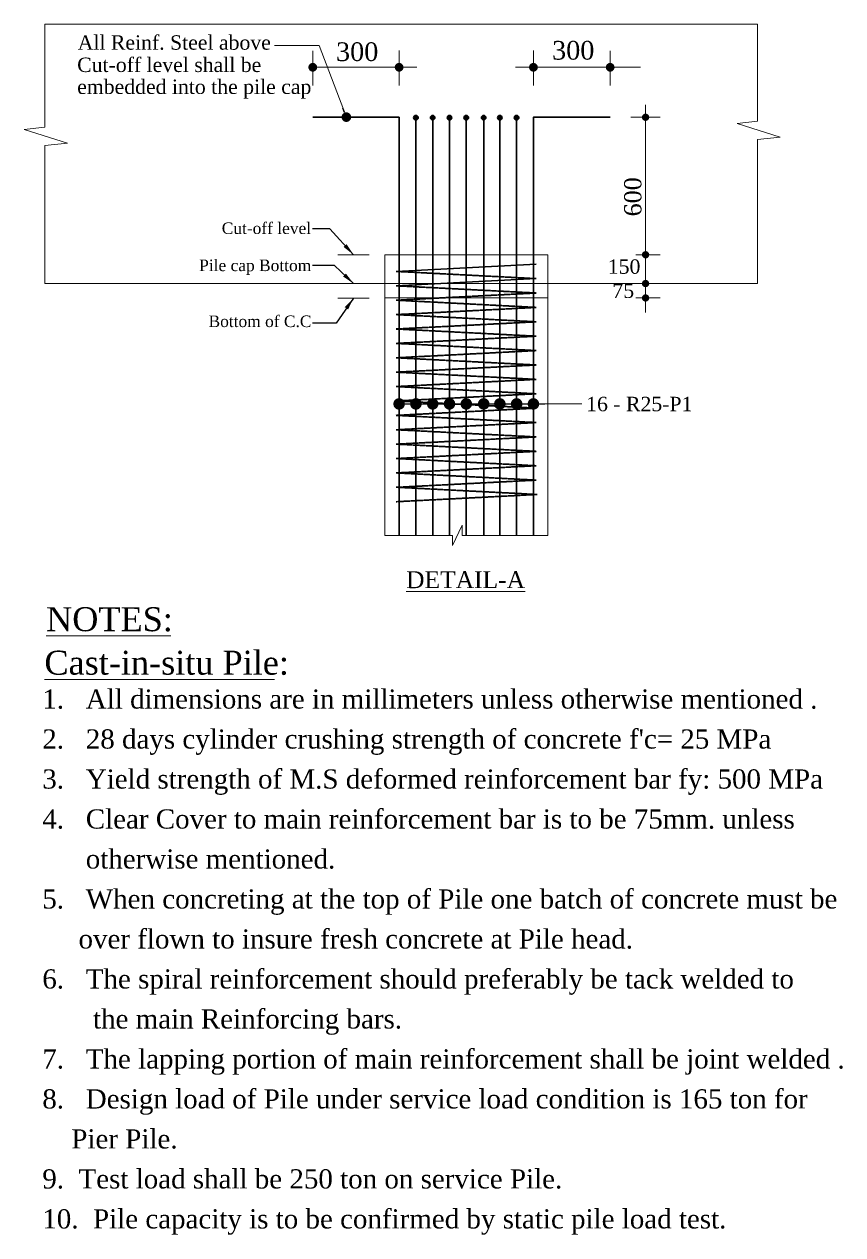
# Model space of a CAD drawing. Header units: inches. Extents: x -396 to 84373, y -33132 to 10226.
# Drawn here: x 50192 to 54458, y 3203 to 9511 of the extents above; entities that cross this region are included whole.
import ezdxf

# ---------------------------------------------------------------- set-up
doc = ezdxf.new("R2010")
doc.units = ezdxf.units.IN
doc.header["$LTSCALE"] = 15
doc.header["$MEASUREMENT"] = 0
doc.linetypes.add('DASHEDX2', pattern=[38.1, 25.4, -12.7])
for name, color, linetype, lineweight in [('dim', 7, 'Continuous', 18), ('Reinf.', 12, 'Continuous', 30), ('text', 7, 'Continuous', 20)]:
    doc.layers.add(name, color=color, linetype=linetype, lineweight=lineweight)
doc.styles.get("Standard").update_dxf_attribs({"font": 'times.ttf'})
doc.dimstyles.new('ALTER', dxfattribs={"dimtxt": 110, "dimasz": 65, "dimexe": 95, "dimexo": 100, "dimgap": 30, "dimtad": 1, "dimdec": 0, "dimzin": 0, "dimdsep": 46, "dimtxsty": 'Standard', "dimblk": 'DOT', "dimcen": 35, "dimadec": 0, "dimazin": 0, "dimtfac": 1, "dimtdec": 0, "dimtofl": 0, "dimtmove": 0, "dimatfit": 3, "dimfxl": 1, "dimtolj": 1, "dimtzin": 0, "dimarcsym": 0})
doc.dimstyles.new('ISO-25', dxfattribs={"dimtxt": 75, "dimasz": 50, "dimexe": 95, "dimexo": 75.625, "dimgap": 60, "dimtad": 1, "dimdec": 1, "dimdsep": 46, "dimtxsty": 'Standard', "dimblk": 'DOT', "dimcen": 52.5, "dimclrd": 256, "dimclre": 256, "dimclrt": 256, "dimadec": 0, "dimazin": 0, "dimtfac": 1, "dimtdec": 1, "dimtix": 1, "dimtmove": 0, "dimatfit": 3, "dimldrblk": 'DOT', "dimfxl": 1, "dimlwd": -1, "dimarcsym": 0})

# ---------------------------------------------------------------- blocks, each defined once
blk = doc.blocks.new('_Dot')
at = {"color": 0, "linetype": 'ByBlock', "lineweight": -2}
blk.add_line((-0.5, 0), (-1, 0), dxfattribs=at)
at = {"color": 0, "linetype": 'ByBlock', "const_width": 0.5}
blk.add_lwpolyline([(-0.25, 0, 1), (0.25, 0, 1)], format="xyb", close=True, dxfattribs=at)

msp = doc.modelspace()

# ---------------------------------------------------------------- hatches: boundary and pattern name
at = {"layer": 'Reinf.', "ltscale": 5}
for points in [[(52221.1, 9023.82, 1), (52245.1, 9023.82, 1)], [(52308.6, 9023.82, 1), (52332.6, 9023.82, 1)], [(52396.1, 9023.82, 1), (52420.1, 9023.82, 1)], [(52483.6, 9023.82, 1), (52507.6, 9023.82, 1)], [(52574.42, 9023.82, 1), (52598.42, 9023.82, 1)], [(52658.6, 9023.82, 1), (52682.6, 9023.82, 1)], [(52746.1, 9023.82, 1), (52770.1, 9023.82, 1)]]:
    msp.add_hatch(color=256, dxfattribs=at).paths.add_polyline_path(points)

# ---------------------------------------------------------------- linework, layer by layer
at = {"layer": 'dim', "ltscale": 30}
for p, q in [((51695.71, 9192.13), (51695.71, 9372.89)), ((52145.71, 9192.13), (52145.71, 9374.68)), ((52845.71, 9192.13), (52845.71, 9374.68)), ((53245.71, 9192.13), (53245.71, 9372.89)), ((52238.9, 9286.29), (51687.65, 9286.29)), ((52752.52, 9286.29), (53403.77, 9286.29))]:
    msp.add_line(p, q, dxfattribs=at)
at = {"layer": 'Reinf.', "color": 5, "ltscale": 5}
for p, q in [((52233.21, 6846.57), (52233.21, 9027.71)), ((52320.71, 6846.57), (52320.71, 9027.71)), ((52408.21, 6846.57), (52408.21, 9027.71)), ((52495.71, 6846.57), (52495.71, 9027.71)), ((52586.53, 6846.57), (52586.53, 9027.71)), ((52670.71, 6846.57), (52670.71, 9027.71)), ((52758.21, 6846.57), (52758.21, 9027.71)), ((52130.71, 8222.65), (52860.71, 8260.15)), ((52130.71, 8147.65), (52860.71, 8185.15))]:
    msp.add_line(p, q, dxfattribs=at)
at = {"layer": 'Reinf.', "color": 5, "linetype": 'DASHEDX2', "ltscale": 0.007}
for p, q in [((52860.71, 8185.15), (52130.71, 8222.65)), ((52860.71, 8110.15), (52130.71, 8147.65)), ((52130.71, 8072.65), (52860.71, 8110.15)), ((52860.71, 8035.15), (52130.71, 8072.65)), ((52130.71, 7997.65), (52860.71, 8035.15)), ((52860.71, 7960.15), (52130.71, 7997.65)), ((52130.71, 7922.65), (52860.71, 7960.15)), ((52860.71, 7885.15), (52130.71, 7922.65)), ((52130.71, 7847.65), (52860.71, 7885.15)), ((52860.71, 7810.15), (52130.71, 7847.65)), ((52130.71, 7772.65), (52860.71, 7810.15)), ((52860.71, 7735.15), (52130.71, 7772.65)), ((52130.71, 7697.65), (52860.71, 7735.15)), ((52860.71, 7660.15), (52130.71, 7697.65)), ((52130.71, 7622.65), (52860.71, 7660.15)), ((52860.71, 7585.15), (52130.71, 7622.65)), ((52130.71, 7547.65), (52860.71, 7585.15)), ((52860.71, 7510.15), (52130.71, 7547.65)), ((52130.71, 7472.65), (52860.71, 7510.15)), ((52130.71, 7472.65), (52860.71, 7510.15)), ((52860.71, 7435.15), (52130.71, 7472.65)), ((52860.71, 7435.15), (52130.71, 7472.65)), ((52130.71, 7397.65), (52860.71, 7435.15)), ((52130.71, 7397.65), (52860.71, 7435.15)), ((52860.71, 7360.15), (52130.71, 7397.65)), ((52860.71, 7360.15), (52130.71, 7397.65)), ((52130.71, 7322.65), (52860.71, 7360.15)), ((52130.71, 7322.65), (52860.71, 7360.15)), ((52860.71, 7285.15), (52130.71, 7322.65)), ((52860.71, 7285.15), (52130.71, 7322.65)), ((52130.71, 7247.65), (52860.71, 7285.15)), ((52130.71, 7247.65), (52860.71, 7285.15)), ((52860.71, 7210.15), (52130.71, 7247.65)), ((52130.71, 7172.65), (52860.71, 7210.15)), ((52860.71, 7135.15), (52130.71, 7172.65)), ((52130.71, 7097.65), (52860.71, 7135.15)), ((52865.07, 7060.4), (52135.07, 7097.9)), ((52130.71, 7022.65), (52860.71, 7060.15))]:
    msp.add_line(p, q, dxfattribs=at)
at = {"layer": 'Reinf.', "color": 5, "ltscale": 5}
for points in [[(52145.71, 9025.82), (51695.71, 9025.82)], [(52145.71, 6846.57), (52145.71, 9025.82), (52095.71, 9025.82)], [(52845.71, 6846.57), (52845.71, 9025.82), (52895.71, 9025.82)], [(52845.71, 9025.82), (53245.71, 9025.82)]]:
    msp.add_lwpolyline(points, dxfattribs=at)
at = {"layer": 'Reinf.', "ltscale": 5}
for centre in [(52233.1, 9023.82), (52320.6, 9023.82), (52408.1, 9023.82), (52495.6, 9023.82), (52586.42, 9023.82), (52670.6, 9023.82), (52758.1, 9023.82)]:
    msp.add_circle(centre, 12, dxfattribs=at)
at = {"layer": 'text', "ltscale": 30}
for p, q in [((54013.85, 9510.8), (50298.39, 9510.8)), ((53430.2, 8160.15), (53430.2, 9090.05)), ((53430.2, 8968.91), (53430.2, 9090.05)), ((53506.26, 9025.82), (53354.15, 9025.82)), ((53380.2, 9025.82), (53480.2, 9025.82)), ((52070.71, 8309.4), (52070.71, 6846.57)), ((52920.71, 8309.4), (52070.71, 8309.4)), ((52920.71, 8309.4), (52920.71, 6846.57)), ((53380.2, 8309.54), (53480.2, 8309.54)), ((53506.26, 8309.54), (53389.97, 8309.54)), ((53430.2, 8308.79), (53430.2, 8160.15)), ((53430.2, 8083.49), (53430.2, 8235.6)), ((53430.2, 8235.45), (53430.2, 8083.35)), ((52070.71, 8159.4), (50298.39, 8159.4)), ((52920.71, 8159.4), (52070.71, 8159.4)), ((54013.85, 8159.4), (52920.71, 8159.4)), ((53380.2, 8159.55), (53480.2, 8159.55)), ((53380.2, 8159.4), (53480.2, 8159.4)), ((53506.26, 8159.55), (53389.97, 8159.55)), ((53389.97, 8159.4), (53506.26, 8159.4)), ((53430.2, 8160.51), (53430.2, 8008.41)), ((53430.2, 8158.8), (53430.2, 8085.21)), ((52920.71, 8084.4), (52070.71, 8084.4)), ((53380.2, 8084.46), (53480.2, 8084.46)), ((53389.97, 8084.46), (53506.26, 8084.46))]:
    msp.add_line(p, q, dxfattribs=at)
at = {"layer": 'text'}
for p, q in [((51990.27, 8309.4), (51826.27, 8309.4)), ((51990.27, 8159.4), (51826.27, 8159.4)), ((51990.27, 8083.6), (51826.27, 8083.6)), ((50305.84, 6323.08), (50956.71, 6323.08)), ((50297.1, 6096.49), (51495.46, 6096.49))]:
    msp.add_line(p, q, dxfattribs=at)
at = {"layer": 'text', "ltscale": 30}
for points in [[(50298.39, 9510.8), (50298.39, 8974.13), (50191.75, 8961.63), (50417, 8891.27), (50298.39, 8878.77), (50298.39, 8159.4)], [(54013.85, 9510.8), (54013.85, 9005.82), (53907.21, 8993.32), (54132.46, 8922.97), (54013.85, 8910.47), (54013.85, 8159.4)], [(52070.71, 6846.57), (52424.48, 6846.57), (52424.28, 6793.99), (52474.48, 6901.02), (52474.48, 6846.57), (52920.71, 6846.57)]]:
    msp.add_lwpolyline(points, dxfattribs=at)
at = {"layer": 'text', "ltscale": 30, "const_width": 19.01}
for points in [[(53430.2, 9016.32, 1), (53430.2, 9035.33, 1)], [(53430.2, 8300.04, 1), (53430.2, 8319.05, 1)], [(53430.2, 8150.04, 1), (53430.2, 8169.05, 1)], [(53430.2, 8168.91, 1), (53430.2, 8149.9, 1)], [(53430.2, 8093.96, 1), (53430.2, 8074.95, 1)]]:
    msp.add_lwpolyline(points, format="xyb", close=True, dxfattribs=at)

# ---------------------------------------------------------------- block references
at = {"layer": 'dim', "ltscale": 30, "yscale": 45.5, "zscale": 45.5}
for p, xscale in [((51695.71, 9286.29), -45.5), ((53245.71, 9286.29), 45.5)]:
    msp.add_blockref('_Dot', p, dxfattribs=dict(at, xscale=xscale))
at = {"layer": 'dim', "ltscale": 30, "yscale": 45.5, "zscale": 45.5, "rotation": 180}
for p, xscale in [((52145.71, 9286.29), -45.5), ((52845.71, 9286.29), 45.5)]:
    msp.add_blockref('_Dot', p, dxfattribs=dict(at, xscale=xscale))

# ---------------------------------------------------------------- texts
at = {"layer": 'dim', "ltscale": 30, "char_height": 97.35, "attachment_point": 5}
for insert in [(51927.08, 9366.94), (53053.13, 9374.27)]:
    msp.add_mtext('\\A1;300', dxfattribs=dict(at, insert=insert))
at = {"layer": 'text'}
for s, height, p in [('All Reinf. Steel above', 75, (50470.54, 9378.05)), ('Cut-off level shall be ', 75, (50467.86, 9261.8)), ('embedded into the pile cap', 75, (50467.86, 9147.42)), ('Cut-off level ', 60, (51221.26, 8417.76)), ('Pile cap Bottom', 60, (51103.77, 8224.2)), ('150', 75, (53233.43, 8210.46)), ('75', 75, (53257.16, 8084.46)), ('Bottom of C.C', 60, (51152.59, 7932.79)), ('16 - R25-P1', 75, (53120.56, 7494.39)), ('NOTES:', 125, (50305.84, 6348.08)), ('Cast-in-situ Pile:', 125, (50297.1, 6121.49))]:
    msp.add_text(s, height=height, dxfattribs=at).set_placement(p)
at = {"layer": 'text', "ltscale": 30}
msp.add_text('600', height=90, rotation=90, dxfattribs=at).set_placement((53408.39, 8509.47))
at = {"layer": 'text', "ltscale": 5}
msp.add_text(' %%uDETAIL-A', height=88, dxfattribs=at).set_placement((52148.87, 6572.23))
at = {"layer": 'text', "ltscale": 30, "insert": (50286.11, 6044.68), "char_height": 100, "width": 4875.6237, "attachment_point": 1, "line_spacing_factor": 1.25}
msp.add_mtext("1.   All dimensions are in millimeters unless otherwise mentioned .\\P2.   28 days cylinder crushing strength of concrete f'c= 25 MPa \\P3.   Yield strength of M.S deformed reinforcement bar fy: 500 MPa\\P4.   Clear Cover to main reinforcement bar is to be 75mm. unless \\P      otherwise mentioned.\\P5.   When concreting at the top of Pile one batch of concrete must be\\P     over flown to insure fresh concrete at Pile head.\\P6.   The spiral reinforcement should preferably be tack welded to \\P       the main Reinforcing bars.\\P7.   The lapping portion of main reinforcement shall be joint welded .\\P8.   Design load of Pile under service load condition is 165 ton for\\P    Pier Pile.\\P9.  Test load shall be 250 ton on service Pile.\\P10.  Pile capacity is to be confirmed by static pile load test.", dxfattribs=at)

# ---------------------------------------------------------------- leaders
at = {"layer": 'text', "ltscale": 5}
for points, override in [([(51870.75, 9026.57), (51728.52, 9399.98), (51495.47, 9399.98)], {"dimtad": 0}), ([(52145.71, 7532.29), (52997.25, 7532.29)], {"dimasz": 60, "dimtad": 0}), ([(52233.21, 7532.29), (53022.75, 7532.29)], {"dimasz": 60, "dimtad": 0}), ([(52320.71, 7532.29), (53022.75, 7532.29)], {"dimasz": 60, "dimtad": 0}), ([(52408.21, 7532.29), (52834.87, 7532.29)], {"dimasz": 60, "dimtad": 0}), ([(52495.71, 7532.29), (52922.37, 7532.29)], {"dimasz": 60, "dimtad": 0}), ([(52586.53, 7532.29), (52925.68, 7532.29)], {"dimasz": 60, "dimtad": 0}), ([(52670.71, 7532.29), (53009.87, 7532.29)], {"dimasz": 60, "dimtad": 0}), ([(52758.21, 7532.29), (53097.37, 7532.29)], {"dimasz": 60, "dimtad": 0}), ([(52845.71, 7532.29), (52997.25, 7532.29)], {"dimasz": 60, "dimtad": 0})]:
    msp.add_leader(points, dimstyle='ISO-25', override=override, dxfattribs=at)
at = {"layer": 'text'}
for points in [[(51908.27, 8309.4), (51783.77, 8445.07), (51693.75, 8445.07)], [(51908.27, 8159.4), (51808.16, 8253.53), (51693.75, 8253.53)], [(51908.27, 8083.6), (51816.83, 7953.87), (51693.75, 7953.87)]]:
    msp.add_leader(points, dimstyle='ALTER', override={"dimgap": 30, "dimtad": 0}, dxfattribs=at)

doc.saveas('drawing.dxf')
